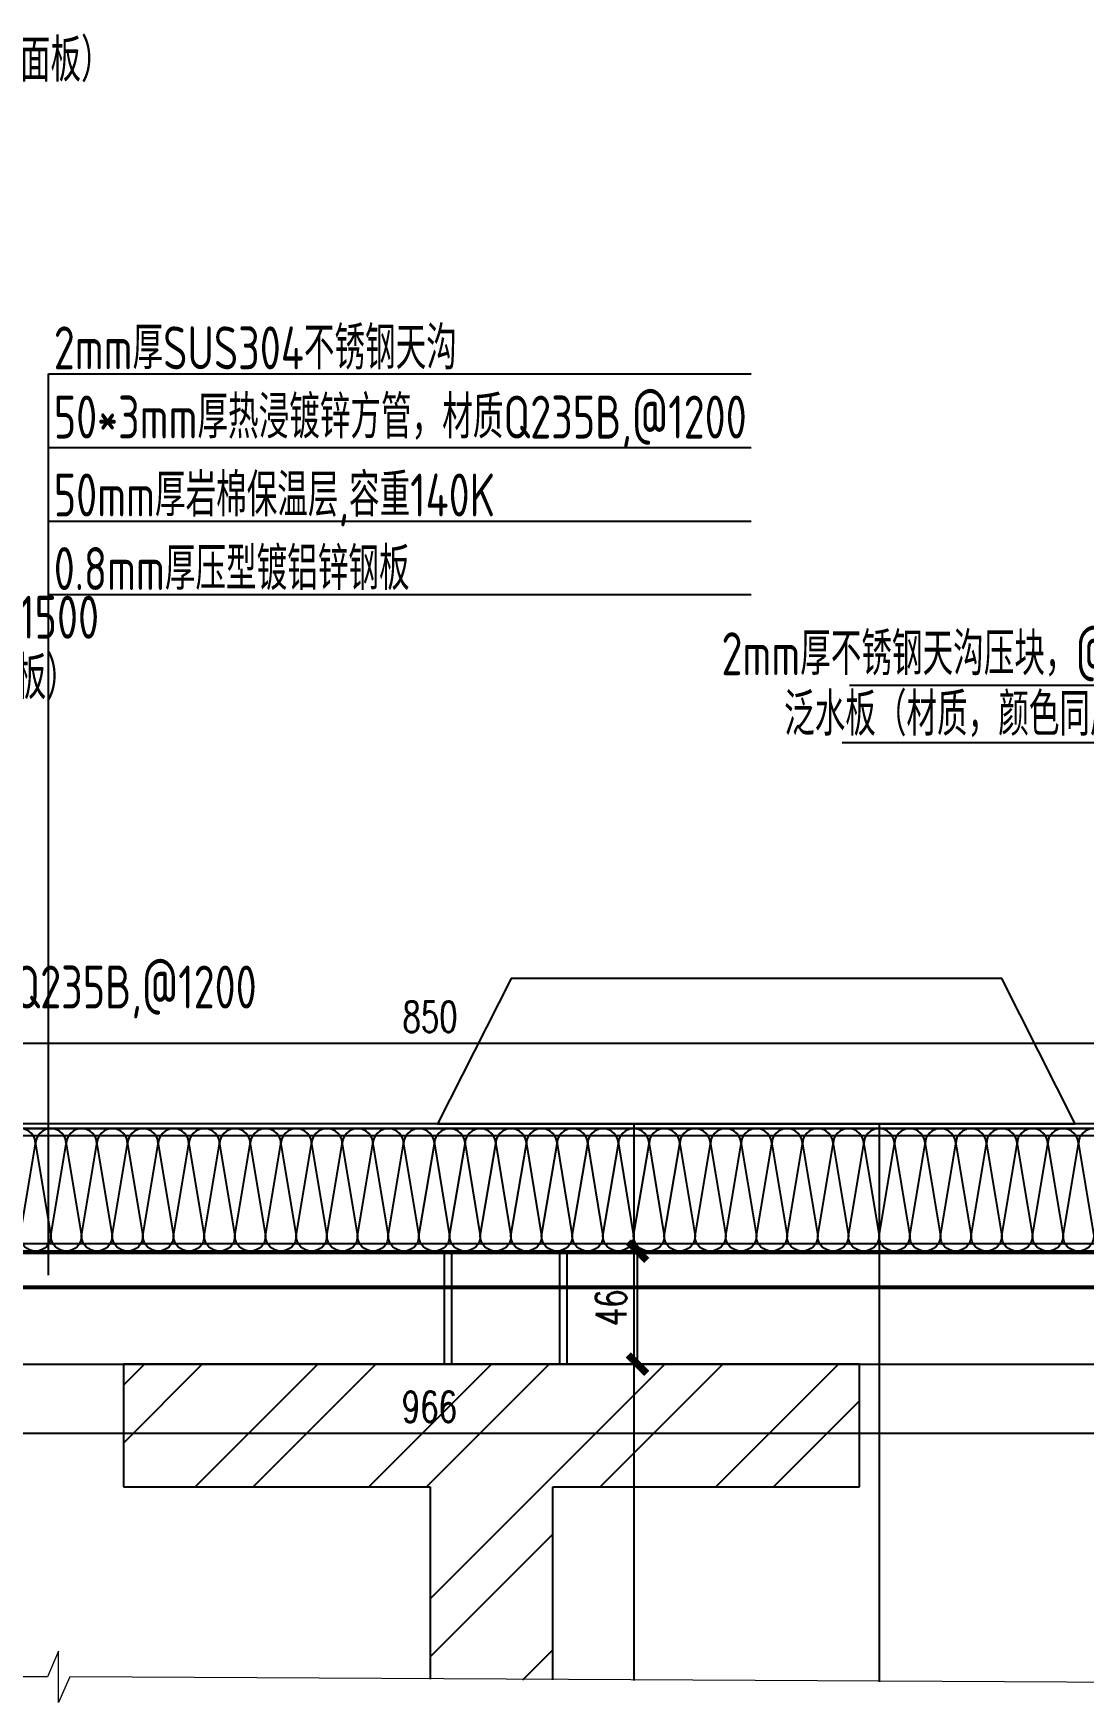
# Model space of a CAD drawing. Extents: x -599358 to 2865263, y -1062760 to 486533.
# Drawn here: x 141789 to 142217, y -727997 to -727317 of the extents above; entities that cross this region are included whole.
import ezdxf

# ---------------------------------------------------------------- set-up
doc = ezdxf.new("R2010")
doc.units = 0
for name, color, linetype in [('BWM', 8, 'Continuous'), ('COLUMN', 9, 'Continuous'), ('DIM', 173, 'Continuous'), ('WZ', 2, 'Continuous'), ('建-墙-填充', 8, 'Continuous'), ('建-柱-钢', 9, 'Continuous'), ('虹吸雨水斗', 6, 'Continuous')]:
    doc.layers.add(name, color=color, linetype=linetype)
doc.layers.add('文字标注引出线', color=7, linetype='Continuous', lineweight=15)
doc.styles.add('DHTEXT-1', font='romans.shx', dxfattribs={"width": 0.7, "bigfont": 'chinese.shx'})
doc.styles.add('jhz', font='TSSDENG.SHX', dxfattribs={"width": 0.75, "bigfont": 'TSSDCHN.SHX'})
doc.dimstyles.new('ZN5', dxfattribs={"dimscale": 5, "dimtxt": 2.5, "dimasz": 1.5, "dimexe": 1, "dimexo": 2, "dimgap": 0.9, "dimtad": 1, "dimdec": 0, "dimdsep": 46, "dimtxsty": 'DHTEXT-1', "dimblk": 'ARCHTICK', "dimcen": 2.5, "dimclrd": 173, "dimclre": 173, "dimclrt": 7, "dimazin": 2, "dimtfac": 1, "dimtix": 1, "dimtmove": 2, "dimatfit": 3, "dimfxl": 0, "dimarcsym": 0})

# ---------------------------------------------------------------- blocks, each defined once
blk = doc.blocks.new('_ArchTick')
at = {"color": 0, "linetype": 'ByBlock', "const_width": 0.4}
blk.add_lwpolyline([(-0.5, -0.5), (0.5, 0.5)], dxfattribs=at)
blk = doc.blocks.new('*D1905')
at = {"layer": 'Defpoints', "color": 0, "ltscale": 50, "transparency": 16777216}
for p in [(142375.98, -727728.52), (141525.98, -727763.38, 0), (142375.98, -727763.38, 0)]:
    blk.add_point(p, dxfattribs=at)
at = {"layer": 'DIM', "color": 173, "linetype": 'ByBlock', "lineweight": -2, "ltscale": 50, "transparency": 16777216}
for p, q in [((141525.98, -727753.38), (141525.98, -727723.52)), ((141525.98, -727728.52), (142375.98, -727728.52)), ((142375.98, -727753.38), (142375.98, -727723.52))]:
    blk.add_line(p, q, dxfattribs=at)
at = {"layer": 'DIM', "color": 173, "lineweight": -2, "ltscale": 50, "transparency": 16777216, "xscale": 7.5, "yscale": 7.5, "zscale": 7.5, "rotation": 180}
blk.add_blockref('_ArchTick', (141525.98, -727728.52), dxfattribs=at)
at = {"layer": 'DIM', "color": 173, "lineweight": -2, "ltscale": 50, "transparency": 16777216, "xscale": 7.5, "yscale": 7.5, "zscale": 7.5}
blk.add_blockref('_ArchTick', (142375.98, -727728.52), dxfattribs=at)
at = {"layer": 'DIM', "color": 7, "ltscale": 50, "transparency": 16777216, "insert": (141950.98, -727717.77), "char_height": 12.5, "attachment_point": 5, "style": 'DHTEXT-1'}
blk.add_mtext('850', dxfattribs=at)
blk = doc.blocks.new('*D2191')
at = {"layer": 'Defpoints', "color": 0, "ltscale": 50, "transparency": 16777216}
for p in [(142006.88, -727813.38, 0), (142035.53, -727813.38), (142006.88, -727859.47, 0)]:
    blk.add_point(p, dxfattribs=at)
at = {"layer": '虹吸雨水斗', "color": 173, "linetype": 'ByBlock', "lineweight": -2, "ltscale": 50, "transparency": 16777216}
for p, q in [((142016.88, -727813.38), (142040.53, -727813.38)), ((142035.53, -727859.47), (142035.53, -727813.38)), ((142016.88, -727859.47), (142040.53, -727859.47))]:
    blk.add_line(p, q, dxfattribs=at)
at = {"layer": '虹吸雨水斗', "color": 173, "lineweight": -2, "ltscale": 50, "transparency": 16777216, "xscale": 7.5, "yscale": 7.5, "zscale": 7.5}
for p, rotation in [((142035.53, -727813.38), 90), ((142035.53, -727859.47), 270)]:
    blk.add_blockref('_ArchTick', p, dxfattribs=dict(at, rotation=rotation))
at = {"layer": '虹吸雨水斗', "color": 7, "ltscale": 50, "transparency": 16777216, "insert": (142024.78, -727836.43), "char_height": 12.5, "attachment_point": 5, "rotation": 90, "style": 'DHTEXT-1'}
blk.add_mtext('46', dxfattribs=at)
blk = doc.blocks.new('*D2197')
at = {"layer": 'Defpoints', "color": 0, "ltscale": 50, "transparency": 16777216}
for p in [(141467.51, -727828.39, 0), (142433.98, -727828.39, 0), (142433.98, -727887.59)]:
    blk.add_point(p, dxfattribs=at)
at = {"layer": '虹吸雨水斗', "color": 173, "linetype": 'ByBlock', "lineweight": -2, "ltscale": 50, "transparency": 16777216}
for p, q in [((141467.51, -727838.39), (141467.51, -727892.59)), ((142433.98, -727838.39), (142433.98, -727892.59)), ((141467.51, -727887.59), (142433.98, -727887.59))]:
    blk.add_line(p, q, dxfattribs=at)
at = {"layer": '虹吸雨水斗', "color": 173, "lineweight": -2, "ltscale": 50, "transparency": 16777216, "xscale": 7.5, "yscale": 7.5, "zscale": 7.5, "rotation": 180}
blk.add_blockref('_ArchTick', (141467.51, -727887.59), dxfattribs=at)
at = {"layer": '虹吸雨水斗', "color": 173, "lineweight": -2, "ltscale": 50, "transparency": 16777216, "xscale": 7.5, "yscale": 7.5, "zscale": 7.5}
blk.add_blockref('_ArchTick', (142433.98, -727887.59), dxfattribs=at)
at = {"layer": '虹吸雨水斗', "color": 7, "ltscale": 50, "transparency": 16777216, "insert": (141950.74, -727876.84), "char_height": 12.5, "attachment_point": 5, "style": 'DHTEXT-1'}
blk.add_mtext('966', dxfattribs=at)

msp = doc.modelspace()

# ---------------------------------------------------------------- linework, layer by layer
at = {"ltscale": 50}
for p, q in [((142033.98, -727761.38, 0), (142033.98, -727988.4, 0)), ((142133.98, -727761.38, 0), (142133.98, -727989.03, 0))]:
    msp.add_line(p, q, dxfattribs=at)
at = {"color": 2, "ltscale": 50}
for p, q in [((142433.98, -727763.38, 0), (141517.51, -727763.38, 0)), ((142383.98, -727766.38, 0), (141517.51, -727766.38, 0)), ((142383.98, -727810.38, 0), (141517.51, -727810.38, 0)), ((142433.98, -727813.38, 0), (141517.51, -727813.38, 0)), ((141956.88, -727859.47, 0), (141956.88, -727813.38, 0)), ((141959.88, -727859.47, 0), (141959.88, -727813.38, 0)), ((142003.88, -727859.47, 0), (142003.88, -727813.38, 0)), ((142006.88, -727859.47, 0), (142006.88, -727813.38, 0))]:
    msp.add_line(p, q, dxfattribs=at)
at = {"color": 4, "ltscale": 50}
for p, q in [((141467.51, -727813.38, 0), (142433.98, -727813.38, 0)), ((141467.51, -727814.18, 0), (142433.98, -727814.18, 0)), ((141467.51, -727827.58, 0), (142433.98, -727827.58, 0)), ((141467.51, -727828.39, 0), (142433.98, -727828.39, 0))]:
    msp.add_line(p, q, dxfattribs=at)
at = {"color": 1, "ltscale": 50, "elevation": 0}
msp.add_lwpolyline([(142355.98, -727465.38), (142373.98, -727465.38), (142373.98, -727761.38), (141527.98, -727761.38), (141527.98, -727465.38), (141545.98, -727465.38), (141545.98, -727463.38), (141525.98, -727463.38), (141525.98, -727763.38), (142375.98, -727763.38), (142375.98, -727463.38), (142355.98, -727463.38)], close=True, dxfattribs=at)
at = {"ltscale": 50, "elevation": 0}
msp.add_lwpolyline([(142213.98, -727761.38), (142183.98, -727702.12), (141983.98, -727702.12), (141953.98, -727761.38)], close=True, dxfattribs=at)
at = {"layer": 'BWM', "elevation": 0}
msp.add_lwpolyline([(142227.73, -727769.63, 1), (142215.23, -727769.63), (142221.47, -727807.12, -1), (142208.97, -727807.12), (142215.23, -727769.63, 1), (142202.73, -727769.63), (142208.97, -727807.12, -1), (142196.47, -727807.12), (142202.73, -727769.63, 1), (142190.23, -727769.63), (142196.47, -727807.12, -1), (142183.97, -727807.12), (142190.23, -727769.63, 1), (142177.73, -727769.63), (142183.97, -727807.12, -1), (142171.47, -727807.12), (142177.73, -727769.63, 1), (142165.23, -727769.63), (142171.47, -727807.12, -1), (142158.97, -727807.12), (142165.23, -727769.63, 1), (142152.73, -727769.63), (142158.97, -727807.12, -1), (142146.47, -727807.12), (142152.73, -727769.63, 1), (142140.23, -727769.63), (142146.47, -727807.12, -1), (142133.97, -727807.12), (142140.23, -727769.63, 1), (142127.73, -727769.63), (142133.97, -727807.12, -1), (142121.47, -727807.12), (142127.73, -727769.63, 1), (142115.23, -727769.63), (142121.47, -727807.12, -1), (142108.97, -727807.12), (142115.23, -727769.63, 1), (142102.73, -727769.63), (142108.97, -727807.12, -1), (142096.47, -727807.12), (142102.73, -727769.63, 1), (142090.23, -727769.63), (142096.47, -727807.12, -1), (142083.97, -727807.12), (142090.23, -727769.63, 1), (142077.73, -727769.63), (142083.97, -727807.12, -1), (142071.47, -727807.12), (142077.73, -727769.63, 1), (142065.23, -727769.63), (142071.47, -727807.12, -1), (142058.97, -727807.12), (142065.23, -727769.63, 1), (142052.73, -727769.63), (142058.97, -727807.12, -1), (142046.47, -727807.12), (142052.73, -727769.63, 1), (142040.23, -727769.63), (142046.47, -727807.12, -1), (142033.97, -727807.12), (142040.23, -727769.63, 1), (142027.73, -727769.63), (142033.97, -727807.12, -1), (142021.47, -727807.12), (142027.73, -727769.63, 1), (142015.23, -727769.63), (142021.47, -727807.12, -1), (142008.97, -727807.12), (142015.23, -727769.63, 1), (142002.73, -727769.63), (142008.97, -727807.12, -1), (141996.47, -727807.12), (142002.73, -727769.63, 1), (141990.23, -727769.63), (141996.47, -727807.12, -1), (141983.97, -727807.12), (141990.23, -727769.63, 1), (141977.73, -727769.63), (141983.97, -727807.12, -1), (141971.47, -727807.12), (141977.73, -727769.63, 1), (141965.23, -727769.63), (141971.47, -727807.12, -1), (141958.97, -727807.12), (141965.23, -727769.63, 1), (141952.73, -727769.63), (141958.97, -727807.12, -1), (141946.47, -727807.12), (141952.73, -727769.63, 1), (141940.23, -727769.63), (141946.47, -727807.12, -1), (141933.97, -727807.12), (141940.23, -727769.63, 1), (141927.73, -727769.63), (141933.97, -727807.12, -1), (141921.47, -727807.12), (141927.73, -727769.63, 1), (141915.23, -727769.63), (141921.47, -727807.12, -1), (141908.97, -727807.12), (141915.23, -727769.63, 1), (141902.73, -727769.63), (141908.97, -727807.12, -1), (141896.47, -727807.12), (141902.73, -727769.63, 1), (141890.23, -727769.63), (141896.47, -727807.12, -1), (141883.97, -727807.12), (141890.23, -727769.63, 1), (141877.73, -727769.63), (141883.97, -727807.12, -1), (141871.47, -727807.12), (141877.73, -727769.63, 1), (141865.23, -727769.63), (141871.47, -727807.12, -1), (141858.97, -727807.12), (141865.23, -727769.63, 1), (141852.73, -727769.63), (141858.97, -727807.12, -1), (141846.47, -727807.12), (141852.73, -727769.63, 1), (141840.23, -727769.63), (141846.47, -727807.12, -1), (141833.97, -727807.12), (141840.23, -727769.63, 1), (141827.73, -727769.63), (141833.97, -727807.12, -1), (141821.47, -727807.12), (141827.73, -727769.63, 1), (141815.23, -727769.63), (141821.47, -727807.12, -1), (141808.97, -727807.12), (141815.23, -727769.63, 1), (141802.73, -727769.63), (141808.97, -727807.12, -1), (141796.47, -727807.12), (141802.73, -727769.63, 1), (141790.23, -727769.63), (141796.47, -727807.12, -1), (141783.97, -727807.12), (141790.23, -727769.63, 1), (141777.73, -727769.63)], format="xyb", dxfattribs=at)
at = {"layer": 'COLUMN', "elevation": 0}
msp.add_lwpolyline([(141675.98, -727986.95), (141675.98, -727859.47), (142275.98, -727859.47)], dxfattribs=at)
at = {"layer": 'DIM', "ltscale": 10}
for p, q in [((141795.47, -727823.09), (141795.47, -727455.62)), ((141795.47, -727455.62), (142081.8, -727455.62)), ((141795.47, -727485.62), (142081.8, -727485.62)), ((141795.47, -727515.62), (142081.8, -727515.62)), ((141795.47, -727545.62), (142081.8, -727545.62)), ((142280.99, -727582.69), (142121.99, -727582.69)), ((142277.91, -727606.05), (142118.92, -727606.05))]:
    msp.add_line(p, q, dxfattribs=at)
at = {"layer": '建-墙-填充', "linetype": 'Continuous'}
for p, q in [((141825.98, -727868.05, 0), (141834.56, -727859.47, 0)), ((141825.98, -727891.62, 0), (141858.13, -727859.47, 0)), ((141855.27, -727909.47, 0), (141905.27, -727859.47, 0)), ((141878.84, -727909.47, 0), (141928.84, -727859.47, 0)), ((141925.98, -727909.47, 0), (141975.98, -727859.47, 0)), ((141949.55, -727909.47, 0), (141999.55, -727859.47, 0)), ((141950.98, -727955.18, 0), (142046.69, -727859.47, 0)), ((142020.26, -727909.47, 0), (142070.26, -727859.47, 0)), ((142067.4, -727909.47, 0), (142117.4, -727859.47, 0)), ((142090.97, -727909.47, 0), (142125.98, -727874.46, 0)), ((141950.98, -727978.75, 0), (142000.98, -727928.75, 0)), ((141988.76, -727988.11, 0), (142000.98, -727975.89, 0))]:
    msp.add_line(p, q, dxfattribs=at)
at = {"layer": '建-柱-钢'}
for p, q in [((141825.98, -727859.47, 0), (141825.98, -727909.47, 0)), ((142125.98, -727859.47, 0), (141825.98, -727859.47, 0)), ((142125.98, -727909.47, 0), (142125.98, -727859.47, 0)), ((141825.98, -727909.47, 0), (141950.98, -727909.47, 0)), ((141950.98, -727909.47, 0), (141950.98, -727987.88, 0)), ((142000.98, -727988.19, 0), (142000.98, -727909.47, 0)), ((142000.98, -727909.47, 0), (142125.98, -727909.47, 0))]:
    msp.add_line(p, q, dxfattribs=at)
at = {"layer": '文字标注引出线', "color": 1, "elevation": 0}
msp.add_lwpolyline([(142769.23, -727992.12), (141804.12, -727986.95), (141799.62, -727997.45), (141799.62, -727976.45), (141795.12, -727986.95), (140801.18, -727986.95)], dxfattribs=at)

# ---------------------------------------------------------------- texts
at = {"layer": 'WZ', "style": 'jhz', "width": 0.75}
for s, p in [('滴水片（材质，颜色同屋面板）', (141646.65, -727336.44)), ('2mm厚SUS304不锈钢天沟', (141797.63, -727453.77)), ('50*3mm厚热浸镀锌方管，材质Q235B,@1200', (141797.63, -727481.98)), ('50mm厚岩棉保温层,容重140K', (141797.63, -727513.77)), ('0.8mm厚压型镀铝锌钢板', (141797.63, -727543.77)), ('2mm厚不锈钢天沟压块，@1500', (141624.37, -727563.6, -1.61)), ('2mm厚不锈钢天沟压块，@1500', (142069.75, -727578.49, -1.61)), ('泛水板（材质，颜色同屋面板）', (141632.49, -727588.28, -1.61)), ('泛水板（材质，颜色同屋面板）', (142095.29, -727603.17, -1.61)), ('50*3mm厚热浸镀锌方管，材质Q235B,@1200', (141597.91, -727714.4, -1.61))]:
    msp.add_text(s, height=17.5, dxfattribs=at).set_placement(p)

# ---------------------------------------------------------------- dimensions: what is measured, and where the dimension line sits
at = {"layer": 'DIM', "ltscale": 50}
dim = msp.add_aligned_dim(p1=(141525.98, -727763.38, 0), p2=(142375.98, -727763.38, 0), distance=34.87, dimstyle='ZN5', dxfattribs=at)
dim.commit()
dim.dimension.update_dxf_attribs({"geometry": '*D1905', "text_midpoint": (141950.98, -727717.77)})
at = {"layer": '虹吸雨水斗', "ltscale": 50}
for p1, p2, distance, picture, middle in [((142006.88, -727859.47, 0), (142006.88, -727813.38, 0), -28.65, '*D2191', (142024.78, -727836.43)), ((141467.51, -727828.39, 0), (142433.98, -727828.39, 0), -59.21, '*D2197', (141950.74, -727876.84))]:
    dim = msp.add_aligned_dim(p1=p1, p2=p2, distance=distance, dimstyle='ZN5', dxfattribs=at)
    dim.commit()
    dim.dimension.update_dxf_attribs({"geometry": picture, "text_midpoint": middle})

doc.saveas('drawing.dxf')
